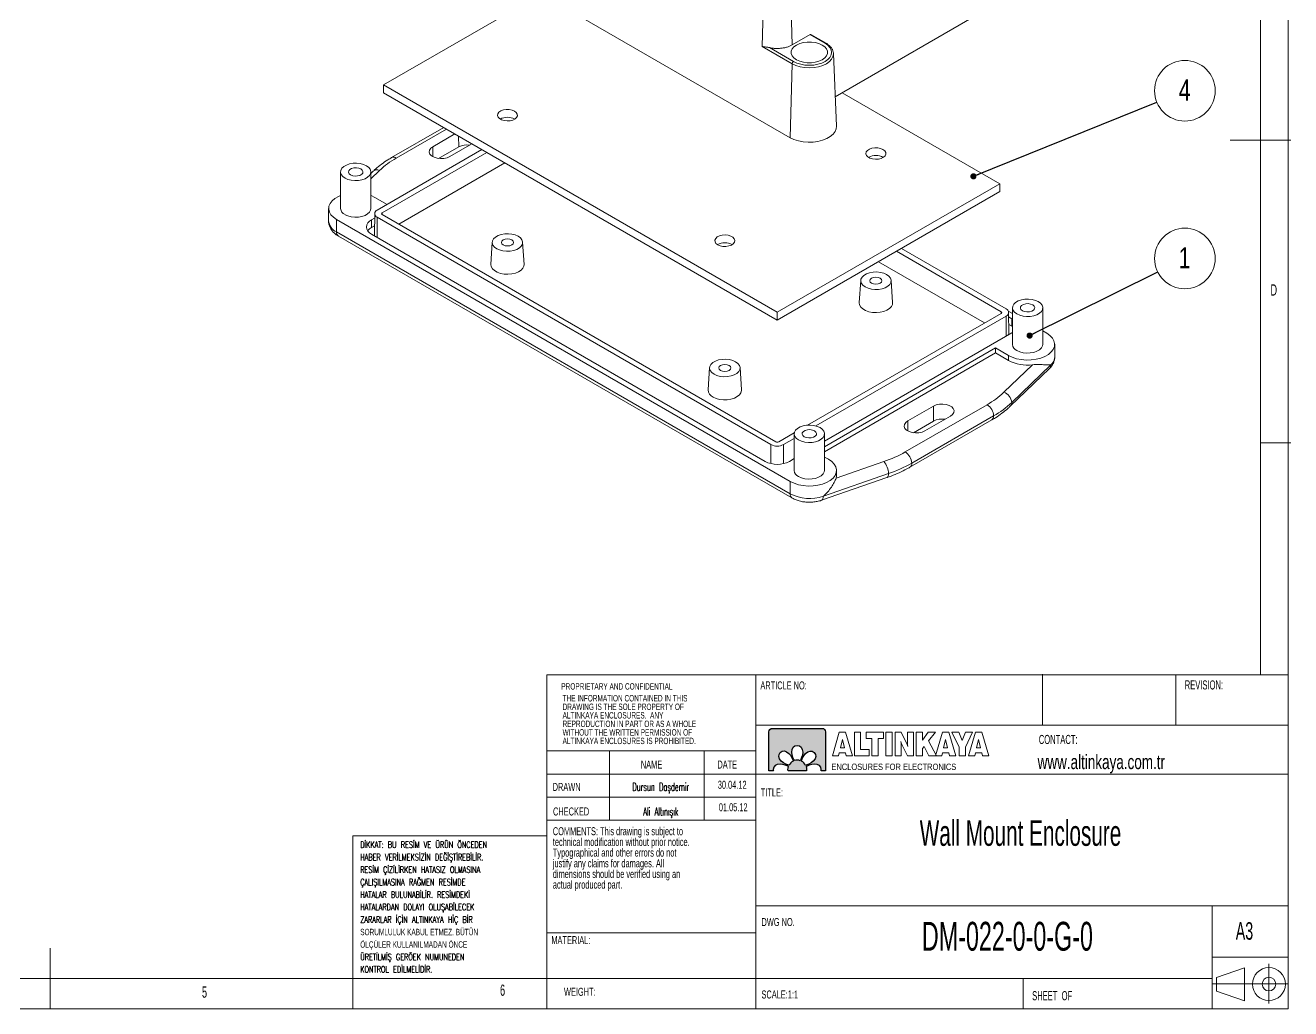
# Model space of a CAD drawing. Header units: millimetres. Extents: x 5 to 415, y 5 to 292.
# Drawn here: x 205.9 to 415, y 5 to 167.5 of the extents above; entities that cross this region are included whole.
import ezdxf

# ---------------------------------------------------------------- set-up
doc = ezdxf.new("R2010")
doc.units = ezdxf.units.MM
doc.layers.add('LAYER_1', color=179, linetype='Continuous', lineweight=15)
doc.layers.add('LAYER_2', color=1, linetype='Continuous')
doc.styles.add('SLDTEXTSTYLE0', font='TXT', dxfattribs={"width": 0.7})
doc.styles.add('SLDTEXTSTYLE1', font='TXT', dxfattribs={"width": 0.605})
doc.styles.add('SLDTEXTSTYLE2', font='TXT', dxfattribs={"width": 0.605, "bigfont": 'bigfont'})
doc.styles.add('SLDTEXTSTYLE4', font='TXT', dxfattribs={"width": 0.75})
doc.dimstyles.new('SLDDIMSTYLE0', dxfattribs={"dimtxt": 0, "dimasz": 1.016, "dimexe": 0, "dimexo": 0.0625, "dimgap": 0, "dimtad": 0, "dimtih": 1, "dimtoh": 1, "dimdec": 0, "dimrnd": 1e-09, "dimzin": 0, "dimdsep": 46, "dimtxsty": 'Standard', "dimblk1": 'DOT', "dimblk2": 'DOT', "dimsah": 1, "dimcen": 0.09, "dimadec": 0, "dimazin": 0, "dimtfac": 1.016, "dimtdec": 0, "dimtofl": 0, "dimtmove": 0, "dimatfit": 3, "dimldrblk": 'DOT', "dimfxl": 1, "dimfrac": 2, "dimtolj": 1, "dimtzin": 0, "dimarcsym": 0})

# ---------------------------------------------------------------- blocks, each defined once
blk = doc.blocks.new('Block6')
at = {"layer": 'LAYER_1', "color": 250}
for p, q in [((0, 0), (1.27, 4.36)), ((1.27, 4.36), (2.44, 4.36)), ((1.86, 3), (1.49, 1.49)), ((2.22, 1.49), (1.86, 3)), ((2.44, 4.36), (3.71, 0)), ((4.04, 0), (4.04, 4.36)), ((4.04, 4.36), (5.2, 4.36)), ((5.2, 4.36), (5.2, 1.16)), ((6.19, 3.21), (6.19, 4.36)), ((6.19, 4.36), (9.41, 4.36)), ((7.23, 3.21), (6.19, 3.21)), ((7.23, 0), (7.23, 3.21)), ((9.41, 3.21), (8.39, 3.21)), ((8.39, 3.21), (8.39, 0)), ((9.41, 4.36), (9.41, 3.21)), ((9.82, 0), (9.82, 4.36)), ((9.82, 4.36), (11, 4.36)), ((11, 4.36), (11, 0)), ((11.52, 0), (11.52, 4.36)), ((11.52, 4.36), (12.62, 4.36)), ((12.62, 4.36), (13.64, 2.33)), ((13.82, 2.3), (13.82, 4.36)), ((13.82, 4.36), (14.92, 4.36)), ((14.92, 4.36), (14.92, 0)), ((15.42, 0), (15.42, 4.36)), ((15.42, 4.36), (16.57, 4.36)), ((16.57, 4.36), (16.57, 2.92)), ((16.57, 2.92), (17.61, 4.36)), ((17.61, 4.36), (18.96, 4.36)), ((18.96, 4.36), (17.67, 2.75)), ((17.67, 2.75), (19.12, 0)), ((18.94, 0), (20.21, 4.36)), ((20.21, 4.36), (21.38, 4.36)), ((20.8, 3), (20.43, 1.49)), ((21.16, 1.49), (20.8, 3)), ((21.38, 4.36), (22.65, 0)), ((23.27, 1.61), (21.94, 4.36)), ((21.94, 4.36), (23.22, 4.36)), ((23.22, 4.36), (23.84, 2.87)), ((23.84, 2.87), (24.47, 4.36)), ((25.72, 4.36), (24.42, 1.61)), ((24.47, 4.36), (25.72, 4.36)), ((25, 0), (26.27, 4.36)), ((26.27, 4.36), (27.44, 4.36)), ((26.86, 3), (26.49, 1.49)), ((27.21, 1.49), (26.86, 3)), ((27.44, 4.36), (28.71, 0)), ((1.14, 0), (0, 0)), ((1.28, 0.58), (1.14, 0)), ((2.43, 0.58), (1.28, 0.58)), ((1.49, 1.49), (2.22, 1.49)), ((2.56, 0), (2.43, 0.58)), ((3.71, 0), (2.56, 0)), ((6.77, 0), (4.04, 0)), ((5.2, 1.16), (6.77, 1.16)), ((6.77, 1.16), (6.77, 0)), ((8.39, 0), (7.23, 0)), ((11, 0), (9.82, 0)), ((12.62, 0), (11.52, 0)), ((12.62, 2.04), (12.62, 0)), ((13.82, 0), (12.8, 2.01)), ((14.92, 0), (13.82, 0)), ((16.57, 0), (15.42, 0)), ((16.86, 1.75), (16.57, 1.39)), ((16.57, 1.39), (16.57, 0)), ((17.74, 0), (16.86, 1.75)), ((19.12, 0), (17.74, 0)), ((20.08, 0), (18.94, 0)), ((20.22, 0.58), (20.08, 0)), ((21.37, 0.58), (20.22, 0.58)), ((20.43, 1.49), (21.16, 1.49)), ((21.5, 0), (21.37, 0.58)), ((22.65, 0), (21.5, 0)), ((23.27, 0), (23.27, 1.61)), ((24.42, 0), (23.27, 0)), ((24.42, 1.61), (24.42, 0)), ((26.14, 0), (25, 0)), ((26.28, 0.58), (26.14, 0)), ((27.43, 0.58), (26.28, 0.58)), ((26.49, 1.49), (27.21, 1.49)), ((27.56, 0), (27.43, 0.58)), ((28.71, 0), (27.56, 0))]:
    blk.add_line(p, q, dxfattribs=at)
for points in [[(12.7, 2.26), (12.67, 2.37), (12.63, 2.5), (12.59, 2.64)], [(12.59, 2.64), (12.6, 2.56), (12.61, 2.48), (12.62, 2.4)], [(12.62, 2.4), (12.62, 2.31), (12.62, 2.19), (12.62, 2.04)], [(13.64, 2.33), (13.67, 2.28), (13.7, 2.19), (13.73, 2.09)], [(12.8, 2.01), (12.77, 2.07), (12.74, 2.16), (12.7, 2.26)], [(13.73, 2.09), (13.77, 1.99), (13.81, 1.86), (13.85, 1.71)], [(13.82, 1.97), (13.82, 2.06), (13.82, 2.17), (13.82, 2.3)], [(13.85, 1.71), (13.84, 1.79), (13.83, 1.87), (13.82, 1.97)]]:
    blk.add_open_spline(points, degree=3, dxfattribs=at)
blk = doc.blocks.new('Block4_1')
at = {"color": 7, "linetype": 'Continuous', "lineweight": 0, "insert": (0.07, 1.37), "char_height": 1.3229, "attachment_point": 1, "style": 'SLDTEXTSTYLE0'}
blk.add_mtext('ENCLOSURES FOR ELECTRONICS', dxfattribs=at)
blk = doc.blocks.new('Block5')
at = {"layer": 'LAYER_1'}
for p, q in [((11.82, 8.19), (11.82, 0)), ((6.79, 7.34), (1.01, 5.34)), ((1.01, 5.34), (1.01, 2.54)), ((6.79, 7.34), (6.79, 0.54)), ((0, 4.03), (15.88, 4.03)), ((1.01, 2.54), (6.79, 0.54))]:
    blk.add_line(p, q, dxfattribs=at)
for radius in [3.4, 1.4]:
    blk.add_circle((11.82, 3.99), radius, dxfattribs=at)
blk = doc.blocks.new('SW_NOTE_0')
at = {"color": 0, "linetype": 'Continuous', "lineweight": 0, "char_height": 1.3229, "attachment_point": 1, "style": 'SLDTEXTSTYLE1'}
for s, insert in [('technical modification without prior notice.', (0, -0.06)), ('COMMENTS: This drawing is subject to', (0, 1.71)), ('Typographical and other errors do not', (0, -1.82)), ('justify any claims for damages. All', (0, -3.59)), ('dimensions should be verified using an', (0, -5.35)), ('actual produced part.', (0, -7.11))]:
    blk.add_mtext(s, dxfattribs=dict(at, insert=insert))
blk = doc.blocks.new('SW_NOTE_1')
at = {"color": 0, "linetype": 'Continuous', "lineweight": 0, "char_height": 1.0583, "attachment_point": 1, "style": 'SLDTEXTSTYLE1'}
for s, insert in [('THE INFORMATION CONTAINED IN THIS', (0, 1.36)), ('ALTINKAYA ENCLOSURES.  ANY', (0, -1.46)), ('DRAWING IS THE SOLE PROPERTY OF', (0, -0.05)), ('REPRODUCTION IN PART OR AS A WHOLE', (0, -2.87)), ('WITHOUT THE WRITTEN PERMISSION OF', (0, -4.28)), ('ALTINKAYA ENCLOSURES IS PROHIBITED.', (0, -5.69))]:
    blk.add_mtext(s, dxfattribs=dict(at, insert=insert))
blk = doc.blocks.new('SW_NOTE_2')
at = {"layer": 'LAYER_1', "color": 0, "char_height": 1.06, "attachment_point": 1}
for s, insert, style in [('DİKKAT: BU RESİM VE ÜRÜN ÖNCEDEN', (0, 1.37), 'SLDTEXTSTYLE2'), ('HABER VERİLMEKSİZİN DEĞİŞTİREBİLİR.', (0, -0.69), 'SLDTEXTSTYLE2'), ('RESİM ÇİZİLİRKEN HATASIZ OLMASINA', (0, -2.75), 'SLDTEXTSTYLE2'), ('ÇALIŞILMASINA RAĞMEN RESİMDE', (0, -4.81), 'SLDTEXTSTYLE2'), ('HATALAR BULUNABİLİR. RESİMDEKİ', (0, -6.87), 'SLDTEXTSTYLE2'), ('HATALARDAN DOLAYI OLUŞABİLECEK', (0, -8.93), 'SLDTEXTSTYLE2'), ('ZARARLAR İÇİN ALTINKAYA HİÇ BİR', (0, -10.99), 'SLDTEXTSTYLE2'), ('SORUMLULUK KABUL ETMEZ. BÜTÜN', (0, -13.05), 'SLDTEXTSTYLE1'), ('ÖLÇÜLER KULLANILMADAN ÖNCE', (0, -15.11), 'SLDTEXTSTYLE1'), ('ÜRETİLMİŞ GERÖEK NUMUNEDEN', (0, -17.17), 'SLDTEXTSTYLE2'), ('KONTROL EDİLMELİDİR.', (0, -19.23), 'SLDTEXTSTYLE2')]:
    blk.add_mtext(s, dxfattribs=dict(at, insert=insert, style=style))
blk = doc.blocks.new('SW_NOTE_5')
at = {"layer": 'LAYER_1', "color": 0}
blk.add_circle((4.65, 1.88), 5.01, dxfattribs=at)
at = {"layer": 'LAYER_1', "color": 0, "insert": (4.61, 3.74), "char_height": 3.5, "attachment_point": 2, "style": 'SLDTEXTSTYLE4'}
blk.add_mtext('4', dxfattribs=at)
blk = doc.blocks.new('_DOT')
at = {"color": 0, "linetype": 'ByBlock', "lineweight": -2}
blk.add_line((-0.5, 0), (-1, 0), dxfattribs=at)
at = {"color": 0, "linetype": 'ByBlock', "const_width": 0.5}
blk.add_lwpolyline([(-0.25, 0, 1), (0.25, 0, 1)], format="xyb", close=True, dxfattribs=at)
blk = doc.blocks.new('SW_NOTE_6')
at = {"layer": 'LAYER_1', "color": 0}
blk.add_circle((4.49, 2.23), 5.01, dxfattribs=at)
at = {"layer": 'LAYER_1', "color": 0, "insert": (4.45, 4.09), "char_height": 3.5, "attachment_point": 2, "style": 'SLDTEXTSTYLE4'}
blk.add_mtext('1', dxfattribs=at)

msp = doc.modelspace()

# ---------------------------------------------------------------- hatches: boundary and pattern name
at = {"layer": 'LAYER_2'}
h = msp.add_hatch(color=256, dxfattribs=at)
edge = h.paths.add_edge_path(flags=0)
edge.add_spline(control_points=[(329.363, 51.312), (329.041, 51.312), (328.778, 51.05), (328.778, 50.727)], knot_values=[0.9444444, 0.9444444, 0.9444444, 0.9444444, 1, 1, 1, 1], weights=[1, 1, 1, 1], degree=3, periodic=0)
edge.add_line((328.778, 50.727), (328.778, 44.291))
edge.add_line((328.778, 44.291), (329.516, 44.291))
edge.add_spline(control_points=[(329.516, 44.291), (329.5, 44.362), (329.491, 44.438), (329.492, 44.518)], knot_values=[0.7777778, 0.7777778, 0.7777778, 0.7777778, 0.8333333, 0.8333333, 0.8333333, 0.8333333], weights=[1, 1, 1, 1], degree=3, periodic=0)
edge.add_spline(control_points=[(329.492, 44.518), (329.489, 45.083), (329.911, 45.404), (330.619, 45.418)], knot_values=[0.7222222, 0.7222222, 0.7222222, 0.7222222, 0.7777778, 0.7777778, 0.7777778, 0.7777778], weights=[1, 1, 1, 1], degree=3, periodic=0)
edge.add_spline(control_points=[(330.619, 45.418), (331.239, 45.429), (331.856, 45.083), (331.999, 44.997)], knot_values=[0.6666667, 0.6666667, 0.6666667, 0.6666667, 0.7222222, 0.7222222, 0.7222222, 0.7222222], weights=[1, 1, 1, 1], degree=3, periodic=0)
edge.add_spline(control_points=[(331.999, 44.997), (331.948, 44.845), (331.921, 44.683), (331.921, 44.514)], knot_values=[0.6111111, 0.6111111, 0.6111111, 0.6111111, 0.6666667, 0.6666667, 0.6666667, 0.6666667], weights=[1, 1, 1, 1], degree=3, periodic=0)
edge.add_spline(control_points=[(331.921, 44.514), (331.921, 44.438), (331.926, 44.364), (331.937, 44.291)], knot_values=[0.5555556, 0.5555556, 0.5555556, 0.5555556, 0.6111111, 0.6111111, 0.6111111, 0.6111111], weights=[1, 1, 1, 1], degree=3, periodic=0)
edge.add_line((331.937, 44.291), (334.981, 44.291))
edge.add_spline(control_points=[(334.981, 44.291), (334.992, 44.364), (334.997, 44.438), (334.997, 44.514)], knot_values=[0.4444444, 0.4444444, 0.4444444, 0.4444444, 0.5, 0.5, 0.5, 0.5], weights=[1, 1, 1, 1], degree=3, periodic=0)
edge.add_spline(control_points=[(334.997, 44.514), (334.997, 44.68), (334.971, 44.839), (334.922, 44.989)], knot_values=[0.3888889, 0.3888889, 0.3888889, 0.3888889, 0.4444444, 0.4444444, 0.4444444, 0.4444444], weights=[1, 1, 1, 1], degree=3, periodic=0)
edge.add_spline(control_points=[(334.922, 44.989), (335.07, 45.077), (335.683, 45.419), (336.299, 45.408)], knot_values=[0.3333333, 0.3333333, 0.3333333, 0.3333333, 0.3888889, 0.3888889, 0.3888889, 0.3888889], weights=[1, 1, 1, 1], degree=3, periodic=0)
edge.add_spline(control_points=[(336.299, 45.408), (337.007, 45.395), (337.429, 45.073), (337.427, 44.509)], knot_values=[0.2777778, 0.2777778, 0.2777778, 0.2777778, 0.3333333, 0.3333333, 0.3333333, 0.3333333], weights=[1, 1, 1, 1], degree=3, periodic=0)
edge.add_spline(control_points=[(337.427, 44.509), (337.427, 44.432), (337.419, 44.359), (337.404, 44.291)], knot_values=[0.2222222, 0.2222222, 0.2222222, 0.2222222, 0.2777778, 0.2777778, 0.2777778, 0.2777778], weights=[1, 1, 1, 1], degree=3, periodic=0)
edge.add_line((337.404, 44.291), (338.14, 44.291))
edge.add_line((338.14, 44.291), (338.14, 50.727))
edge.add_spline(control_points=[(338.14, 50.727), (338.14, 51.05), (337.877, 51.312), (337.555, 51.312)], knot_values=[0.0555556, 0.0555556, 0.0555556, 0.0555556, 0.1111111, 0.1111111, 0.1111111, 0.1111111], weights=[1, 1, 1, 1], degree=3, periodic=0)
edge.add_line((337.555, 51.312), (329.363, 51.312))
edge = h.paths.add_edge_path(flags=0)
edge.add_spline(control_points=[(333.943, 45.974), (333.791, 46.025), (333.628, 46.052), (333.459, 46.052)], knot_values=[0.6666667, 0.6666667, 0.6666667, 0.6666667, 0.8333333, 0.8333333, 0.8333333, 0.8333333], weights=[1, 1, 1, 1], degree=3, periodic=0)
edge.add_spline(control_points=[(333.459, 46.052), (333.293, 46.052), (333.133, 46.026), (332.984, 45.977)], knot_values=[0.8333333, 0.8333333, 0.8333333, 0.8333333, 1, 1, 1, 1], weights=[1, 1, 1, 1], degree=3, periodic=0)
edge.add_spline(control_points=[(332.984, 45.977), (332.895, 46.124), (332.553, 46.737), (332.565, 47.354)], knot_values=[0, 0, 0, 0, 0.1666667, 0.1666667, 0.1666667, 0.1666667], weights=[1, 1, 1, 1], degree=3, periodic=0)
edge.add_spline(control_points=[(332.565, 47.354), (332.578, 48.062), (332.9, 48.483), (333.464, 48.481)], knot_values=[0.1666667, 0.1666667, 0.1666667, 0.1666667, 0.3333333, 0.3333333, 0.3333333, 0.3333333], weights=[1, 1, 1, 1], degree=3, periodic=0)
edge.add_spline(control_points=[(333.464, 48.481), (334.028, 48.483), (334.35, 48.062), (334.363, 47.354)], knot_values=[0.3333333, 0.3333333, 0.3333333, 0.3333333, 0.5, 0.5, 0.5, 0.5], weights=[1, 1, 1, 1], degree=3, periodic=0)
edge.add_spline(control_points=[(334.363, 47.354), (334.374, 46.733), (334.028, 46.117), (333.943, 45.974)], knot_values=[0.5, 0.5, 0.5, 0.5, 0.6666667, 0.6666667, 0.6666667, 0.6666667], weights=[1, 1, 1, 1], degree=3, periodic=0)
edge = h.paths.add_edge_path(flags=0)
edge.add_spline(control_points=[(332.091, 47.16), (332.537, 46.731), (332.728, 46.052), (332.769, 45.889)], knot_values=[0.6, 0.6, 0.6, 0.6, 0.8, 0.8, 0.8, 0.8], weights=[1, 1, 1, 1], degree=3, periodic=0)
edge.add_spline(control_points=[(332.769, 45.889), (332.476, 45.741), (332.237, 45.503), (332.088, 45.212)], knot_values=[0.8, 0.8, 0.8, 0.8, 1, 1, 1, 1], weights=[1, 1, 1, 1], degree=3, periodic=0)
edge.add_spline(control_points=[(332.088, 45.212), (331.919, 45.254), (331.246, 45.446), (330.819, 45.889)], knot_values=[0, 0, 0, 0, 0.2, 0.2, 0.2, 0.2], weights=[1, 1, 1, 1], degree=3, periodic=0)
edge.add_spline(control_points=[(330.819, 45.889), (330.328, 46.399), (330.257, 46.924), (330.658, 47.322)], knot_values=[0.2, 0.2, 0.2, 0.2, 0.4, 0.4, 0.4, 0.4], weights=[1, 1, 1, 1], degree=3, periodic=0)
edge.add_spline(control_points=[(330.658, 47.322), (331.056, 47.722), (331.581, 47.652), (332.091, 47.16)], knot_values=[0.4, 0.4, 0.4, 0.4, 0.6, 0.6, 0.6, 0.6], weights=[1, 1, 1, 1], degree=3, periodic=0)
edge = h.paths.add_edge_path(flags=0)
edge.add_spline(control_points=[(336.106, 45.882), (335.676, 45.436), (334.997, 45.245), (334.834, 45.204)], knot_values=[0.6, 0.6, 0.6, 0.6, 0.8, 0.8, 0.8, 0.8], weights=[1, 1, 1, 1], degree=3, periodic=0)
edge.add_spline(control_points=[(334.834, 45.204), (334.687, 45.497), (334.449, 45.736), (334.157, 45.885)], knot_values=[0.8, 0.8, 0.8, 0.8, 1, 1, 1, 1], weights=[1, 1, 1, 1], degree=3, periodic=0)
edge.add_spline(control_points=[(334.157, 45.885), (334.199, 46.053), (334.391, 46.726), (334.834, 47.153)], knot_values=[0, 0, 0, 0, 0.2, 0.2, 0.2, 0.2], weights=[1, 1, 1, 1], degree=3, periodic=0)
edge.add_spline(control_points=[(334.834, 47.153), (335.344, 47.645), (335.87, 47.715), (336.267, 47.315)], knot_values=[0.2, 0.2, 0.2, 0.2, 0.4, 0.4, 0.4, 0.4], weights=[1, 1, 1, 1], degree=3, periodic=0)
edge.add_spline(control_points=[(336.267, 47.315), (336.668, 46.917), (336.597, 46.392), (336.106, 45.882)], knot_values=[0.4, 0.4, 0.4, 0.4, 0.6, 0.6, 0.6, 0.6], weights=[1, 1, 1, 1], degree=3, periodic=0)

# ---------------------------------------------------------------- linework, layer by layer
at = {"color": 7, "linetype": 'Continuous', "lineweight": 15}
for p, q in [((257.322, 192.17), (332.276, 148.9)), ((327.676, 163.987), (327.966, 174.293)), ((332.342, 174.293), (332.626, 164.228)), ((291.136, 172.65), (265.101, 157.62)), ((339.748, 155.664), (366.217, 170.944)), ((332.626, 164.228), (335.573, 165.929)), ((338.064, 164.49), (335.573, 165.929)), ((338.214, 164.505), (335.725, 165.942)), ((332.639, 161.122), (327.676, 163.987)), ((328.872, 163.777), (332.851, 161.481)), ((332.639, 161.122), (332.276, 148.9)), ((339.439, 162.858), (339.443, 162.806)), ((339.956, 150.802), (339.443, 162.806)), ((265.101, 157.62), (330.154, 120.065)), ((265.101, 157.62), (265.101, 156.313)), ((265.101, 156.313), (330.154, 118.759)), ((366.924, 141.292), (340.888, 156.322)), ((275.039, 150.576), (266.435, 145.61)), ((276.881, 149.512), (273.232, 147.406)), ((281.362, 146.926), (264.066, 136.941)), ((282.158, 146.466), (264.862, 136.482)), ((277.512, 147.384), (274.189, 145.466)), ((276.061, 145.773), (279.71, 147.88)), ((285.155, 144.736), (267.621, 134.614)), ((258.004, 143.243), (258.004, 137.201)), ((263.369, 143.34), (263.004, 142.99)), ((263.004, 137.201), (263.004, 143.243)), ((330.154, 120.065), (366.924, 141.292)), ((366.924, 141.292), (366.924, 139.985)), ((265.676, 137.871), (263.671, 139.029)), ((330.154, 118.759), (366.924, 139.985)), ((256.026, 137.217), (256.004, 135.176)), ((263.637, 136.349), (263.601, 132.92)), ((264.862, 136.207), (329.916, 98.652)), ((256.005, 135.128), (256.005, 135.128)), ((257.322, 133.323), (257.338, 135.373)), ((257.338, 135.373), (332.291, 92.103)), ((263.629, 135.617), (263.085, 135.303)), ((263.104, 134.067), (263.085, 135.303)), ((263.616, 134.363), (263.104, 134.067)), ((264.066, 135.747), (329.12, 98.192)), ((257.322, 133.323), (332.276, 90.053)), ((257.322, 133.323), (332.276, 90.053)), ((257.322, 133.323), (257.322, 133.323)), ((257.638, 132.645), (332.592, 89.376)), ((263.085, 132.976), (328.139, 95.421)), ((283.059, 131.642), (282.823, 127.973)), ((288.319, 127.973), (288.084, 131.642)), ((367.162, 120.153), (349.866, 130.138)), ((367.959, 120.613), (350.663, 130.598)), ((364.404, 118.286), (346.87, 128.408)), ((343.941, 125.315), (343.705, 121.646)), ((349.201, 121.646), (348.966, 125.315)), ((330.154, 120.065), (330.154, 118.759)), ((335.165, 101.407), (367.162, 119.879)), ((336.533, 101.277), (367.959, 119.419)), ((369.02, 119.849), (368.332, 120.246)), ((368.424, 116.592), (368.387, 120.021)), ((368.939, 118.975), (368.395, 119.289)), ((369.02, 120.792), (369.02, 114.75)), ((374.02, 114.75), (374.02, 120.792)), ((368.921, 117.739), (368.408, 118.035)), ((368.921, 117.739), (368.939, 118.975)), ((369.02, 117.679), (368.921, 117.739)), ((369.02, 118.926), (368.939, 118.975)), ((337.958, 98.763), (368.939, 116.648)), ((368.939, 116.648), (369.02, 116.697)), ((374.687, 116.578), (374.02, 116.963)), ((337.958, 97.842), (366.217, 114.155)), ((337.958, 97.018), (366.217, 113.332)), ((366.217, 114.155), (368.354, 112.922)), ((366.217, 114.155), (366.217, 113.332)), ((366.217, 113.332), (368.347, 112.102)), ((368.354, 112.922), (368.347, 112.102)), ((376.02, 112.724), (375.998, 114.766)), ((318.98, 110.906), (318.744, 107.236)), ((324.24, 107.236), (324.005, 110.906)), ((367.598, 106.832), (372.338, 111.386)), ((368.906, 105.153), (375.377, 111.37)), ((368.906, 105.153), (375.377, 111.37)), ((375.377, 111.37), (375.377, 111.37)), ((376.02, 112.676), (376.02, 112.676)), ((368.656, 104.528), (375.127, 110.745)), ((351.307, 96.979), (364.826, 104.784)), ((368.906, 105.153), (368.906, 105.153)), ((355.964, 104.545), (351.721, 102.095)), ((352.386, 95.132), (365.905, 102.936)), ((352.386, 95.131), (365.905, 102.936)), ((354.55, 100.462), (358.792, 102.912)), ((356.001, 102.074), (355.964, 104.545)), ((365.905, 102.936), (365.905, 102.936)), ((352.07, 94.454), (365.589, 102.258)), ((356.001, 102.074), (352.677, 100.155)), ((330.392, 98.652), (332.975, 100.143)), ((331.189, 98.192), (332.958, 99.213)), ((332.958, 99.974), (332.958, 93.931)), ((337.958, 93.931), (337.958, 99.974)), ((332.17, 95.421), (332.958, 95.876)), ((338.624, 95.759), (337.958, 96.144)), ((339.869, 92.642), (347.759, 95.379)), ((352.386, 95.132), (352.386, 95.131)), ((332.276, 90.053), (332.291, 92.103)), ((337.489, 88.998), (348.259, 92.734)), ((337.775, 89.663), (348.545, 93.399)), ((337.775, 89.663), (348.545, 93.399)), ((339.944, 93.131), (339.936, 93.947)), ((348.545, 93.399), (348.545, 93.399)), ((332.276, 90.053), (332.276, 90.053)), ((337.775, 89.663), (337.775, 89.663))]:
    msp.add_line(p, q, dxfattribs=at)
at = {"color": 8, "linetype": 'Continuous', "lineweight": 15}
for p, q in [((275.486, 150.318), (267.199, 145.534)), ((277.512, 147.384), (277.485, 149.164)), ((273.257, 145.759), (273.232, 147.406)), ((264.427, 143.486), (263.004, 142.119)), ((264.865, 136.205), (264.862, 136.482)), ((264.066, 135.747), (264.041, 132.424)), ((367.16, 119.877), (367.162, 120.153)), ((367.959, 119.419), (367.984, 116.096)), ((351.746, 100.448), (351.721, 102.095)), ((329.12, 98.192), (329.096, 95.057)), ((331.189, 98.192), (331.213, 95.057))]:
    msp.add_line(p, q, dxfattribs=at)
at = {"color": 7, "linetype": 'Continuous', "lineweight": 15, "flags": 128}
for points in [[(337.579, 164.21), (337.998, 163.907), (338.289, 163.558), (338.439, 163.179), (338.439, 162.792), (338.289, 162.414), (337.998, 162.064), (337.579, 161.761), (337.054, 161.519), (336.448, 161.351), (335.794, 161.265), (335.122, 161.265), (334.467, 161.351), (333.862, 161.519), (333.336, 161.761), (332.917, 162.064), (332.626, 162.414), (332.477, 162.792), (332.477, 163.179), (332.626, 163.558), (332.917, 163.907), (333.336, 164.21), (333.862, 164.452), (334.467, 164.62), (335.122, 164.706), (335.794, 164.706), (336.448, 164.62), (337.054, 164.452), (337.579, 164.21)], [(332.851, 161.481), (333.41, 161.216), (334.047, 161.019), (334.738, 160.898), (335.458, 160.857), (336.177, 160.898), (336.868, 161.019), (337.506, 161.216), (338.064, 161.481), (338.523, 161.803), (338.864, 162.171), (339.073, 162.57), (339.144, 162.986), (339.073, 163.401), (338.864, 163.8), (338.523, 164.168), (338.064, 164.49)], [(286.738, 153.293), (286.342, 153.462), (285.878, 153.555), (285.387, 153.566), (284.911, 153.492), (284.495, 153.341), (284.174, 153.126), (283.978, 152.866), (283.922, 152.584), (284.014, 152.305), (284.244, 152.054), (284.591, 151.853), (285.026, 151.72), (285.51, 151.668), (285.998, 151.699), (286.449, 151.813), (286.822, 151.998), (287.084, 152.238), (287.211, 152.513), (287.193, 152.796), (287.03, 153.064), (286.738, 153.293)], [(332.276, 148.9), (332.915, 148.594), (333.64, 148.361), (334.427, 148.209), (335.25, 148.142), (336.079, 148.165), (336.888, 148.274), (337.647, 148.468), (338.332, 148.739), (338.92, 149.078), (339.389, 149.473), (339.724, 149.912), (339.915, 150.378), (339.956, 150.802)], [(273.232, 147.406), (272.891, 147.143), (272.692, 146.835), (272.652, 146.507), (272.773, 146.186), (273.045, 145.898), (273.448, 145.665), (273.948, 145.508), (274.504, 145.438), (275.072, 145.461), (275.605, 145.576), (276.061, 145.773)], [(347.62, 146.966), (347.224, 147.134), (346.76, 147.228), (346.268, 147.239), (345.793, 147.165), (345.377, 147.014), (345.056, 146.799), (344.859, 146.539), (344.804, 146.257), (344.896, 145.978), (345.126, 145.727), (345.473, 145.526), (345.908, 145.393), (346.391, 145.34), (346.88, 145.372), (347.331, 145.486), (347.704, 145.671), (347.965, 145.911), (348.093, 146.186), (348.074, 146.469), (347.912, 146.737), (347.62, 146.966)], [(258.737, 142.223), (259.211, 142.008), (259.761, 141.866), (260.353, 141.803), (260.955, 141.824), (261.53, 141.927), (262.046, 142.107), (262.472, 142.353), (262.784, 142.651), (262.963, 142.983), (263, 143.331), (262.891, 143.673), (262.644, 143.99), (262.272, 144.264), (261.798, 144.478), (261.248, 144.621), (260.655, 144.684), (260.054, 144.663), (259.478, 144.559), (258.963, 144.379), (258.536, 144.133), (258.225, 143.836), (258.045, 143.504), (258.009, 143.156), (258.118, 142.814), (258.365, 142.497), (258.737, 142.223)], [(259.656, 142.754), (259.997, 142.616), (260.4, 142.553), (260.815, 142.574), (261.193, 142.676), (261.487, 142.846), (261.663, 143.064), (261.7, 143.304), (261.592, 143.536), (261.353, 143.733), (261.011, 143.871), (260.609, 143.933), (260.194, 143.913), (259.816, 143.811), (259.521, 143.641), (259.345, 143.423), (259.309, 143.183), (259.417, 142.951), (259.656, 142.754)], [(258.004, 139.346), (257.643, 139.19), (257.059, 138.853), (256.592, 138.459), (256.258, 138.023), (256.069, 137.558), (256.031, 137.082), (256.145, 136.609), (256.408, 136.157), (256.81, 135.74), (257.338, 135.373)], [(263.671, 139.029), (263.035, 139.334), (263.004, 139.346)], [(258.737, 136.18), (259.211, 135.966), (259.761, 135.823), (260.353, 135.76), (260.955, 135.781), (261.53, 135.885), (262.046, 136.065), (262.472, 136.311), (262.784, 136.609), (262.963, 136.941), (263.004, 137.201)], [(287.349, 132.615), (286.872, 132.831), (286.319, 132.974), (285.723, 133.037), (285.118, 133.016), (284.539, 132.912), (284.021, 132.731), (283.592, 132.484), (283.279, 132.184), (283.098, 131.85), (283.062, 131.501), (283.171, 131.157), (283.42, 130.838), (283.793, 130.562), (284.271, 130.346), (284.823, 130.203), (285.419, 130.14), (286.024, 130.161), (286.603, 130.265), (287.122, 130.446), (287.55, 130.693), (287.864, 130.993), (288.044, 131.327), (288.081, 131.676), (287.972, 132.02), (287.723, 132.339), (287.349, 132.615)], [(284.864, 131.18), (285.189, 131.055), (285.571, 131.011), (285.954, 131.055), (286.278, 131.18), (286.495, 131.368), (286.571, 131.589), (286.495, 131.809), (286.278, 131.997), (285.954, 132.122), (285.571, 132.166), (285.189, 132.122), (284.864, 131.997), (284.647, 131.809), (284.571, 131.589), (284.647, 131.368), (284.864, 131.18)], [(320.326, 131.209), (320.721, 131.04), (321.186, 130.947), (321.677, 130.936), (322.152, 131.01), (322.569, 131.161), (322.889, 131.376), (323.086, 131.636), (323.141, 131.918), (323.05, 132.197), (322.82, 132.448), (322.472, 132.649), (322.037, 132.782), (321.554, 132.834), (321.065, 132.803), (320.614, 132.689), (320.242, 132.504), (319.98, 132.264), (319.853, 131.989), (319.871, 131.706), (320.034, 131.438), (320.326, 131.209)], [(282.823, 127.973), (282.822, 127.96), (282.878, 127.593), (283.079, 127.243), (283.414, 126.929), (283.866, 126.669), (284.409, 126.475), (285.015, 126.359), (285.651, 126.327), (286.283, 126.381), (286.876, 126.517), (287.399, 126.728), (287.824, 127.004), (288.127, 127.328), (288.292, 127.684), (288.319, 127.973)], [(348.231, 126.288), (347.754, 126.503), (347.201, 126.647), (346.605, 126.71), (346, 126.689), (345.421, 126.585), (344.903, 126.404), (344.474, 126.157), (344.161, 125.857), (343.98, 125.523), (343.944, 125.174), (344.053, 124.83), (344.302, 124.511), (344.675, 124.235), (345.152, 124.019), (345.705, 123.876), (346.301, 123.813), (346.906, 123.834), (347.485, 123.938), (348.004, 124.119), (348.432, 124.366), (348.746, 124.666), (348.926, 125), (348.963, 125.349), (348.853, 125.693), (348.605, 126.012), (348.231, 126.288)], [(345.746, 124.853), (346.07, 124.728), (346.453, 124.684), (346.836, 124.728), (347.16, 124.853), (347.377, 125.04), (347.453, 125.261), (347.377, 125.482), (347.16, 125.67), (346.836, 125.795), (346.453, 125.839), (346.07, 125.795), (345.746, 125.67), (345.529, 125.482), (345.453, 125.261), (345.529, 125.04), (345.746, 124.853)], [(343.705, 121.646), (343.704, 121.633), (343.76, 121.266), (343.961, 120.916), (344.296, 120.602), (344.748, 120.342), (345.291, 120.148), (345.897, 120.032), (346.533, 120), (347.165, 120.054), (347.758, 120.19), (348.281, 120.401), (348.706, 120.676), (349.009, 121.001), (349.174, 121.357), (349.201, 121.646)], [(369.752, 119.772), (370.227, 119.557), (370.776, 119.414), (371.369, 119.352), (371.971, 119.373), (372.546, 119.476), (373.062, 119.656), (373.488, 119.902), (373.8, 120.2), (373.979, 120.532), (374.016, 120.879), (373.907, 121.222), (373.66, 121.539), (373.288, 121.813), (372.813, 122.027), (372.264, 122.17), (371.671, 122.233), (371.069, 122.212), (370.494, 122.108), (369.978, 121.928), (369.552, 121.682), (369.24, 121.384), (369.061, 121.052), (369.025, 120.705), (369.133, 120.363), (369.381, 120.046), (369.752, 119.772)], [(370.672, 120.302), (371.013, 120.164), (371.416, 120.102), (371.831, 120.123), (372.208, 120.225), (372.503, 120.395), (372.679, 120.613), (372.716, 120.853), (372.608, 121.085), (372.369, 121.282), (372.027, 121.42), (371.625, 121.482), (371.21, 121.461), (370.832, 121.36), (370.537, 121.19), (370.361, 120.971), (370.325, 120.732), (370.433, 120.499), (370.672, 120.302)], [(368.354, 112.922), (368.989, 112.617), (369.711, 112.385), (370.495, 112.233), (371.313, 112.167), (372.139, 112.189), (372.943, 112.299), (373.699, 112.491), (374.381, 112.761), (374.965, 113.098), (375.432, 113.492), (375.766, 113.928), (375.955, 114.393), (375.994, 114.869), (375.879, 115.342), (375.617, 115.794), (375.215, 116.211), (374.687, 116.578)], [(369.752, 113.729), (370.227, 113.515), (370.776, 113.372), (371.369, 113.309), (371.971, 113.33), (372.546, 113.434), (373.062, 113.614), (373.488, 113.86), (373.8, 114.157), (373.979, 114.49), (374.02, 114.75)], [(319.715, 109.826), (320.192, 109.61), (320.744, 109.466), (321.341, 109.403), (321.945, 109.424), (322.524, 109.528), (323.043, 109.709), (323.471, 109.957), (323.785, 110.256), (323.965, 110.59), (324.002, 110.939), (323.893, 111.284), (323.644, 111.603), (323.27, 111.878), (322.793, 112.094), (322.24, 112.237), (321.644, 112.301), (321.039, 112.279), (320.46, 112.175), (319.942, 111.994), (319.513, 111.747), (319.2, 111.447), (319.019, 111.113), (318.983, 110.764), (319.092, 110.42), (319.341, 110.101), (319.715, 109.826)], [(320.785, 110.444), (321.11, 110.318), (321.492, 110.275), (321.875, 110.318), (322.199, 110.444), (322.416, 110.631), (322.492, 110.852), (322.416, 111.073), (322.199, 111.26), (321.875, 111.385), (321.492, 111.429), (321.11, 111.385), (320.785, 111.26), (320.568, 111.073), (320.492, 110.852), (320.568, 110.631), (320.785, 110.444)], [(319.548, 106.055), (320.049, 105.826), (320.627, 105.67), (321.253, 105.596), (321.891, 105.607), (322.508, 105.702), (323.07, 105.877), (323.547, 106.122), (323.913, 106.424), (324.149, 106.766), (324.241, 107.131), (324.24, 107.236)], [(358.792, 102.912), (359.133, 103.175), (359.332, 103.483), (359.373, 103.81), (359.252, 104.132), (358.979, 104.42), (358.577, 104.652), (358.077, 104.81), (357.521, 104.88), (356.953, 104.856), (356.419, 104.741), (355.964, 104.545)], [(333.69, 98.953), (334.164, 98.739), (334.714, 98.596), (335.307, 98.533), (335.908, 98.554), (336.484, 98.658), (336.999, 98.838), (337.426, 99.084), (337.737, 99.381), (337.917, 99.714), (337.953, 100.061), (337.844, 100.403), (337.597, 100.72), (337.225, 100.994), (336.751, 101.209), (336.201, 101.352), (335.609, 101.414), (335.007, 101.393), (334.432, 101.29), (333.916, 101.11), (333.49, 100.864), (333.178, 100.566), (332.999, 100.234), (332.962, 99.887), (333.071, 99.544), (333.318, 99.227), (333.69, 98.953)], [(334.609, 99.484), (334.951, 99.346), (335.353, 99.284), (335.768, 99.305), (336.146, 99.406), (336.441, 99.576), (336.617, 99.794), (336.653, 100.034), (336.545, 100.267), (336.306, 100.464), (335.965, 100.602), (335.562, 100.664), (335.147, 100.643), (334.769, 100.541), (334.475, 100.371), (334.299, 100.153), (334.262, 99.913), (334.37, 99.681), (334.609, 99.484)], [(351.721, 102.095), (351.38, 101.832), (351.181, 101.524), (351.14, 101.197), (351.261, 100.875), (351.534, 100.587), (351.937, 100.355), (352.436, 100.197), (352.993, 100.127), (353.56, 100.151), (354.094, 100.266), (354.55, 100.462)], [(332.291, 92.103), (332.927, 91.799), (333.649, 91.566), (334.432, 91.415), (335.251, 91.349), (336.076, 91.371), (336.881, 91.48), (337.637, 91.673), (338.319, 91.942), (338.903, 92.28), (339.37, 92.673), (339.704, 93.11), (339.893, 93.574), (339.931, 94.051), (339.817, 94.523), (339.554, 94.976), (339.152, 95.392), (338.624, 95.759)], [(333.69, 92.911), (334.164, 92.696), (334.714, 92.553), (335.307, 92.491), (335.908, 92.512), (336.484, 92.615), (336.999, 92.795), (337.426, 93.041), (337.737, 93.339), (337.917, 93.671), (337.958, 93.931)], [(339.869, 92.642), (339.936, 92.954), (339.944, 93.131)]]:
    msp.add_lwpolyline(points, dxfattribs=at)
at = {"color": 8, "linetype": 'Continuous', "lineweight": 15, "flags": 128}
for points in [[(339.443, 162.806), (339.444, 162.749), (339.367, 162.3), (339.141, 161.868), (338.772, 161.471), (338.276, 161.122), (337.672, 160.836), (336.983, 160.623), (336.235, 160.492), (335.458, 160.448), (334.68, 160.492), (333.932, 160.623), (333.243, 160.836), (332.639, 161.122)], [(348.545, 93.399), (348.528, 93.176), (348.481, 92.99), (348.408, 92.849), (348.31, 92.757), (348.259, 92.734)], [(337.775, 89.663), (337.758, 89.44), (337.712, 89.254), (337.638, 89.113), (337.54, 89.022), (337.49, 88.998)]]:
    msp.add_lwpolyline(points, dxfattribs=at)
at = {"color": 8, "linetype": 'Continuous', "lineweight": 15}
for centre, radius, start, end in [((338.152, 164.371), 0.148, 65.17713, 126.16762), ((266.756, 144.95), 0.733, 52.81617, 115.88806), ((264.014, 142.565), 1.009, 65.88393, 129.80142), ((258.279, 135.405), 2.291, 186.94836, 245.31587), ((258.076, 133.262), 0.756, 175.39227, 234.64153), ((374.521, 111.351), 0.856, 314.99174, 1.31268), ((374.18, 112.77), 1.842, 310.55194, 357.4926), ((368.05, 105.134), 0.856, 314.98416, 1.31295), ((365.151, 102.875), 0.756, 305.35847, 4.60773), ((351.633, 95.071), 0.756, 305.329, 4.61023), ((333.029, 89.992), 0.756, 175.38915, 234.67838)]:
    msp.add_arc(centre, radius, start, end, dxfattribs=at)
at = {"color": 7, "linetype": 'Continuous', "lineweight": 15}
for centre, radius, start, end in [((333.101, 161.091), 0.463, 122.6951, 176.15006), ((285.571, 149.822), 2.457, 60.74469, 119.25531), ((278.888, 144.712), 3.005, 80.89308, 117.24377), ((274.272, 133.061), 14.339, 119.55745, 133.36354), ((346.453, 143.495), 2.457, 60.74469, 119.25531), ((259.213, 137.295), 1.212, 184.45827, 246.86187), ((264.293, 136.344), 0.639, 110.78342, 249.21658), ((264.915, 136.344), 0.147, 110.78342, 249.21658), ((258.267, 135.39), 2.272, 185.40071, 245.44503), ((263.527, 134.139), 1.244, 110.78342, 249.21658), ((263.952, 132.468), 1.81, 117.95144, 144.99198), ((264.14, 132.918), 0.54, 179.79845, 212.17655), ((321.492, 129.081), 2.461, 60.79825, 119.20175), ((367.11, 120.016), 0.147, 290.78342, 69.21658), ((367.732, 120.016), 0.639, 290.78342, 69.21658), ((367.884, 116.59), 0.54, 327.82345, 0.20155), ((370.229, 114.844), 1.212, 184.45827, 246.86187), ((371.486, 118.123), 6.79, 242.46895, 277.21146), ((374.187, 112.765), 1.834, 310.48741, 358.7306), ((320.066, 107.271), 1.322, 181.52181, 246.92471), ((357.752, 117.257), 14.339, 299.55745, 313.36354), ((366.946, 104.975), 1.968, 5.20421, 70.66242), ((363.557, 102.803), 2.352, 3.22865, 57.34781), ((358.247, 116.439), 15.524, 299.55745, 313.36354), ((358.247, 116.439), 15.524, 299.55745, 313.36354), ((357.376, 99.402), 3.005, 80.89308, 117.24377), ((330.154, 99.111), 0.517, 242.60967, 297.39033), ((330.154, 100.189), 2.249, 242.60967, 297.39033), ((341.091, 114.895), 20.624, 288.86179, 299.69149), ((350.038, 94.999), 2.352, 3.22865, 57.34781), ((330.154, 99.311), 4.381, 242.60967, 297.39033), ((345.457, 93.319), 3.089, 1.48094, 41.82697), ((341.327, 114.528), 22.328, 288.86179, 299.69149), ((341.327, 114.528), 22.328, 288.86179, 299.69149), ((334.166, 94.026), 1.212, 184.45827, 246.86187), ((335.485, 96.334), 7.053, 242.93884, 288.95224), ((335.485, 96.334), 7.053, 242.93884, 288.95224)]:
    msp.add_arc(centre, radius, start, end, dxfattribs=at)
msp.add_ellipse((335.58, 165.68), major_axis=(0.142, 0.264), ratio=0.5971634, start_param=6.2644671, end_param=7.049784, dxfattribs=at)
for points, knots in [([(327.676, 163.987), (327.679, 163.986), (327.875, 163.941), (328.247, 163.892), (328.688, 163.811), (328.872, 163.777)], [0, 0, 0, 0, 0.0080872, 0.5858638, 1, 1, 1, 1]), ([(332.626, 164.228), (332.483, 164.153), (332.191, 164), (331.68, 163.829), (331.126, 163.706), (330.548, 163.64), (329.955, 163.631), (329.39, 163.675), (329.037, 163.745), (328.872, 163.777)], [0, 0, 0, 0, 0.1431625, 0.2904784, 0.4336399, 0.580947, 0.724214, 0.8716335, 1, 1, 1, 1]), ([(339.424, 162.864), (339.424, 162.917), (339.423, 163.117), (339.29, 163.454), (339.035, 163.854), (338.675, 164.212), (338.365, 164.409), (338.214, 164.505)], [0, 0, 0, 0, 0.0823644, 0.3103985, 0.5404931, 0.7767844, 1, 1, 1, 1]), ([(266.435, 145.61), (266.231, 145.489), (265.642, 145.139), (264.737, 144.515), (263.934, 143.87), (263.503, 143.465), (263.369, 143.34)], [0, 0, 0, 0, 0.17783, 0.5134192, 0.8492133, 1, 1, 1, 1]), ([(256.019, 135.108), (256.023, 134.977), (256.034, 134.66), (256.192, 134.179), (256.458, 133.686), (256.826, 133.244), (257.227, 132.899), (257.52, 132.718), (257.638, 132.645)], [0, 0, 0, 0, 0.1282329, 0.3092922, 0.4898566, 0.6750738, 0.8691389, 1, 1, 1, 1]), ([(372.338, 111.386), (372.51, 111.405), (372.677, 111.415), (373.002, 111.427), (373.162, 111.428), (373.617, 111.424), (373.894, 111.411), (374.406, 111.386), (374.633, 111.374), (374.937, 111.362), (375.033, 111.359), (375.168, 111.357), (375.212, 111.357), (375.275, 111.358), (375.295, 111.358), (375.326, 111.359), (375.336, 111.36), (375.356, 111.361), (375.366, 111.36), (375.377, 111.37)], [0, 0, 0, 0, 0.125, 0.125, 0.25, 0.25, 0.5, 0.5, 0.75, 0.75, 0.875, 0.875, 0.9375, 0.9375, 0.96875, 0.96875, 0.984375, 0.984375, 1, 1, 1, 1]), ([(375.127, 110.745), (375.224, 110.846), (375.454, 111.084), (375.736, 111.516), (375.941, 112.047), (376.034, 112.452), (376.015, 112.674), (376.013, 112.698)], [0, 0, 0, 0, 0.19054072, 0.44829987, 0.6966926, 0.96741665, 1, 1, 1, 1]), ([(365.589, 102.258), (365.793, 102.379), (366.383, 102.729), (367.287, 103.353), (368.09, 103.998), (368.522, 104.403), (368.656, 104.528)], [0, 0, 0, 0, 0.17783, 0.5134192, 0.8492133, 1, 1, 1, 1]), ([(348.259, 92.734), (348.502, 92.821), (349.205, 93.072), (350.317, 93.539), (351.333, 94.038), (351.898, 94.357), (352.07, 94.454)], [0, 0, 0, 0, 0.1780457, 0.5147121, 0.8520374, 1, 1, 1, 1]), ([(337.775, 89.663), (337.794, 89.67), (337.81, 89.687), (337.842, 89.715), (337.858, 89.73), (337.905, 89.773), (337.937, 89.803), (338.03, 89.892), (338.09, 89.953), (338.27, 90.136), (338.385, 90.261), (338.716, 90.641), (338.919, 90.903), (339.284, 91.433), (339.441, 91.695), (339.637, 92.074), (339.696, 92.199), (339.796, 92.434), (339.838, 92.543), (339.869, 92.642)], [0, 0, 0, 0, 0.015625, 0.015625, 0.03125, 0.03125, 0.0625, 0.0625, 0.125, 0.125, 0.25, 0.25, 0.5, 0.5, 0.75, 0.75, 0.875, 0.875, 1, 1, 1, 1]), ([(332.592, 89.376), (332.71, 89.312), (333.032, 89.137), (333.613, 88.921), (334.333, 88.75), (335.084, 88.665), (335.846, 88.665), (336.585, 88.751), (337.13, 88.879), (337.419, 88.975), (337.489, 88.998)], [0, 0, 0, 0, 0.08499, 0.2313017, 0.377565, 0.5233997, 0.6690378, 0.8153936, 0.955034, 1, 1, 1, 1])]:
    msp.add_open_spline(points, degree=3, knots=knots, dxfattribs=at)
at = {"layer": 'LAYER_1'}
for p, q in [((414.595, 5), (414.595, 292)), ((410, 287), (410, 60.159)), ((415, 148.5), (405, 148.5)), ((410, 98.5), (415, 98.5)), ((326.6, 60.159), (292.067, 60.159)), ((292.067, 60.159), (292.067, 5)), ((326.6, 60.159), (414.595, 60.159)), ((326.6, 60.159), (326.6, 5)), ((373.964, 51.832), (373.964, 60.25)), ((396.027, 51.832), (396.027, 60.231)), ((414.595, 51.832), (326.6, 51.832)), ((326.6, 47.591), (292.067, 47.591)), ((302.411, 47.591), (302.411, 36.14)), ((318.106, 47.591), (318.106, 36.15)), ((292.067, 43.751), (326.6, 43.751)), ((326.6, 43.751), (414.595, 43.751)), ((292.067, 39.941), (326.6, 39.941)), ((326.6, 36.15), (292.067, 36.15)), ((292.067, 33.549), (260, 33.549)), ((260, 10), (260, 33.549)), ((326.6, 22), (414.595, 22)), ((402, 9.25), (402, 22)), ((292.067, 17.52), (326.6, 17.52)), ((210, 5), (210, 15)), ((414.595, 13.5), (402, 13.5)), ((10, 10), (227.8, 10)), ((227.8, 10), (402, 10)), ((260, 10), (260, 5)), ((370.8, 5), (370.8, 10)), ((402, 10), (402, 5)), ((5, 5), (414.595, 5))]:
    msp.add_line(p, q, dxfattribs=at)
at = {"layer": 'LAYER_2', "color": 22}
for p, q in [((328.778, 44.291), (328.778, 50.727)), ((329.363, 51.312), (337.555, 51.312)), ((338.14, 50.727), (338.14, 44.291)), ((329.516, 44.291), (328.778, 44.291)), ((334.981, 44.291), (331.937, 44.291)), ((338.14, 44.291), (337.404, 44.291))]:
    msp.add_line(p, q, dxfattribs=at)
for points in [[(328.778, 50.727), (328.778, 51.05), (329.041, 51.312), (329.363, 51.312)], [(337.555, 51.312), (337.877, 51.312), (338.14, 51.05), (338.14, 50.727)], [(332.565, 47.354), (332.578, 48.062), (332.9, 48.483), (333.464, 48.481)], [(333.464, 48.481), (334.028, 48.483), (334.35, 48.062), (334.363, 47.354)], [(330.819, 45.889), (330.328, 46.399), (330.257, 46.924), (330.658, 47.322)], [(330.658, 47.322), (331.056, 47.722), (331.581, 47.652), (332.091, 47.16)], [(332.091, 47.16), (332.537, 46.731), (332.728, 46.052), (332.769, 45.889)], [(332.984, 45.977), (332.895, 46.124), (332.553, 46.737), (332.565, 47.354)], [(333.459, 46.052), (333.293, 46.052), (333.133, 46.026), (332.984, 45.977)], [(333.943, 45.974), (333.791, 46.025), (333.628, 46.052), (333.459, 46.052)], [(334.363, 47.354), (334.374, 46.733), (334.028, 46.117), (333.943, 45.974)], [(334.157, 45.885), (334.199, 46.053), (334.391, 46.726), (334.834, 47.153)], [(334.834, 47.153), (335.344, 47.645), (335.87, 47.715), (336.267, 47.315)], [(336.267, 47.315), (336.668, 46.917), (336.597, 46.392), (336.106, 45.882)], [(330.619, 45.418), (329.911, 45.404), (329.489, 45.083), (329.492, 44.518)], [(329.492, 44.518), (329.491, 44.438), (329.5, 44.362), (329.516, 44.291)], [(331.999, 44.997), (331.856, 45.083), (331.239, 45.429), (330.619, 45.418)], [(332.088, 45.212), (331.919, 45.254), (331.246, 45.446), (330.819, 45.889)], [(331.921, 44.514), (331.921, 44.683), (331.948, 44.845), (331.999, 44.997)], [(331.937, 44.291), (331.926, 44.364), (331.921, 44.438), (331.921, 44.514)], [(332.769, 45.889), (332.476, 45.741), (332.237, 45.503), (332.088, 45.212)], [(334.834, 45.204), (334.687, 45.497), (334.449, 45.736), (334.157, 45.885)], [(336.106, 45.882), (335.676, 45.436), (334.997, 45.245), (334.834, 45.204)], [(336.299, 45.408), (335.683, 45.419), (335.07, 45.077), (334.922, 44.989)], [(334.922, 44.989), (334.971, 44.839), (334.997, 44.68), (334.997, 44.514)], [(334.997, 44.514), (334.997, 44.438), (334.992, 44.364), (334.981, 44.291)], [(337.427, 44.509), (337.429, 45.073), (337.007, 45.395), (336.299, 45.408)], [(337.404, 44.291), (337.419, 44.359), (337.427, 44.432), (337.427, 44.509)]]:
    msp.add_open_spline(points, degree=3, dxfattribs=at)

# ---------------------------------------------------------------- block references
at = {"color": 7, "linetype": 'Continuous', "lineweight": 0}
for name, p in [('SW_NOTE_1', (294.686, 55.457)), ('SW_NOTE_0', (293.07, 33.271))]:
    msp.add_blockref(name, p, dxfattribs=at)
at = {"color": 7, "linetype": 'Continuous'}
for name, p, xscale, yscale, zscale in [('Block6', (339.258, 46.751), 0.9, 0.9, 0.9), ('Block4_1', (339.044, 44.394), 0.8, 0.8, 0.8), ('Block5', (401.945, 5.87), 0.8, 0.8, 0.8)]:
    msp.add_blockref(name, p, dxfattribs=dict(at, xscale=xscale, yscale=yscale, zscale=zscale))
at = {"layer": 'LAYER_1'}
for name, p in [('SW_NOTE_5', (392.862, 154.779)), ('SW_NOTE_6', (393.019, 126.71))]:
    msp.add_blockref(name, p, dxfattribs=at)
at = {"layer": 'LAYER_1', "color": 7}
msp.add_blockref('SW_NOTE_2', (261.242, 31.246), dxfattribs=at)

# ---------------------------------------------------------------- texts
at = {"color": 7, "linetype": 'Continuous', "lineweight": 0}
for s, insert, char_height, attachment_point, style in [('D', (411.667, 124.668), 1.852, 1, 'SLDTEXTSTYLE1'), ('PROPRIETARY AND CONFIDENTIAL', (294.469, 58.774), 1.05833, 1, 'SLDTEXTSTYLE1'), ('ARTICLE NO:', (327.372, 59.073), 1.32292, 1, 'SLDTEXTSTYLE1'), ('REVISION:', (397.488, 59.243), 1.5, 1, 'SLDTEXTSTYLE1'), ('CONTACT:', (373.379, 50.23), 1.5, 1, 'SLDTEXTSTYLE1'), ('www.altinkaya.com.tr', (373.178, 46.964), 2.38125, 1, 'SLDTEXTSTYLE0'), ('NAME', (307.616, 45.996), 1.3229, 1, 'SLDTEXTSTYLE1'), ('DATE', (320.264, 45.996), 1.3229, 1, 'SLDTEXTSTYLE1'), ('DRAWN', (293.043, 42.302), 1.3229, 1, 'SLDTEXTSTYLE1'), ('Dursun Daşdemir', (310.911, 42.302), 1.32292, 2, 'SLDTEXTSTYLE2'), ('30.04.12', (322.712, 42.654), 1.3229, 2, 'SLDTEXTSTYLE1'), ('TITLE:', (327.438, 41.388), 1.3229, 1, 'SLDTEXTSTYLE1'), ('CHECKED', (293.103, 38.244), 1.3229, 1, 'SLDTEXTSTYLE1'), ('Ali Altınışık', (310.911, 38.244), 1.32292, 2, 'SLDTEXTSTYLE2'), ('01.05.12', (322.882, 38.937), 1.3229, 2, 'SLDTEXTSTYLE1'), ('DWG NO.', (327.555, 19.978), 1.3229, 1, 'SLDTEXTSTYLE1'), ('A3', (405.921, 19.3), 2.9104, 1, 'SLDTEXTSTYLE1'), ('MATERIAL:', (292.826, 16.987), 1.3229, 1, 'SLDTEXTSTYLE1'), ('5', (235.096, 8.668), 1.852, 1, 'SLDTEXTSTYLE1'), ('6', (284.349, 8.984), 1.852, 1, 'SLDTEXTSTYLE1')]:
    msp.add_mtext(s, dxfattribs=dict(at, insert=insert, char_height=char_height, attachment_point=attachment_point, style=style))
at = {"layer": 'LAYER_1', "style": 'SLDTEXTSTYLE1'}
for s, insert, char_height, attachment_point in [('Wall Mount Enclosure', (370.351, 36.139), 4.23333, 2), ('DM-022-0-0-G-0', (368.189, 19.349), 4.7625, 2), ('WEIGHT:', (294.915, 8.452), 1.3229, 1), ('SCALE:1:1', (327.555, 8.01), 1.3229, 1), ('SHEET  OF', (372.278, 7.9), 1.5, 1)]:
    msp.add_mtext(s, dxfattribs=dict(at, insert=insert, char_height=char_height, attachment_point=attachment_point))

# ---------------------------------------------------------------- leaders
at = {"layer": 'LAYER_1'}
for points in [[(362.566, 142.514), (392.862, 154.779)], [(371.862, 116.203), (393.019, 126.71)]]:
    msp.add_leader(points, dimstyle='SLDDIMSTYLE0', dxfattribs=at)

doc.saveas('drawing.dxf')
